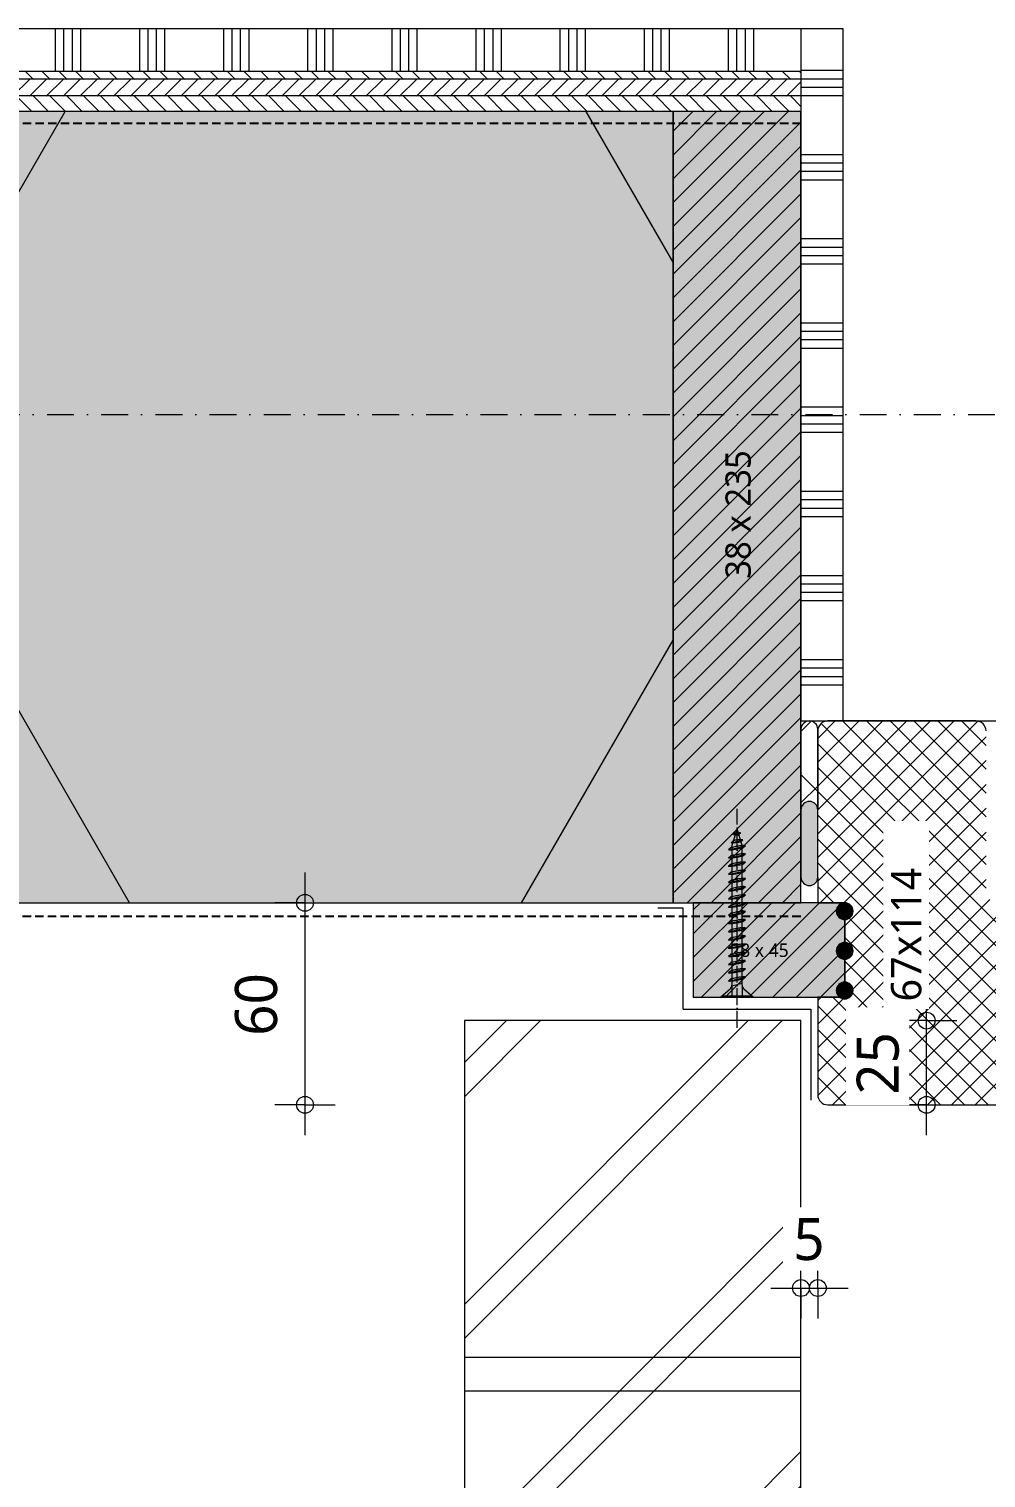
# Model space of a CAD drawing. Header units: millimetres. Extents: x -435 to 27166, y -19117 to 26500.
# Drawn here: x 2577.1 to 2861.5, y 21549.4 to 21979.8 of the extents above; entities that cross this region are included whole.
import ezdxf

# ---------------------------------------------------------------- set-up
doc = ezdxf.new("R2010")
doc.units = ezdxf.units.MM
for name, pattern in [('MV_hartlijn_staal', [6.6, 5, -0.8, 0, -0.8]), ('MV_hidden', [3.75, 2.5, -1.25]), ('MV_stramien', [16, 8, -4, 0, -4])]:
    doc.linetypes.add(name, pattern=pattern)
for name, color, linetype, lineweight in [('A-ANNO-DIMS', 211, 'Continuous', 13), ('A-ANNO-DIMS-5', 211, 'Continuous', 13), ('A-ANNO-NOTE', 131, 'Continuous', 18), ('A-DETL', 90, 'Continuous', 13), ('A-DETL-GENF', 92, 'Continuous', 18), ('A-DETL-MEDM', 33, 'Continuous', 18), ('G-ANNO-TEXT', 231, 'Continuous', 13)]:
    doc.layers.add(name, color=color, linetype=linetype, lineweight=lineweight)
doc.styles.add('Segoe UI', font='segoeui.ttf', dxfattribs={"height": 7.5})
doc.styles.add('Segoe UI_1', font='segoeui.ttf', dxfattribs={"height": 4})
doc.styles.add('Segoe UI_2', font='segoeui.ttf', dxfattribs={"height": 9})
doc.styles.add('Segoe UI_3', font='segoeui.ttf', dxfattribs={"height": 12.5})
doc.dimstyles.new('2_5_mm', dxfattribs={"dimscale": 304.8, "dimtxt": 13.092049, "dimasz": 0.016404, "dimexe": 0.029528, "dimexo": 0.0625, "dimgap": 0.014764, "dimtad": 1, "dimdec": 0, "dimzin": 0, "dimdsep": 46, "dimtxsty": 'Segoe UI_3', "dimblk1": 'DOTBLANK', "dimblk2": 'DOTBLANK', "dimsah": 1, "dimcen": 0.09, "dimdle": 0.029528, "dimazin": 0, "dimtfac": 1, "dimtdec": 4, "dimtix": 1, "dimtmove": 0, "dimatfit": 3, "dimfxl": 0.029528, "dimfxlon": 1, "dimtvp": 1, "dimtfill": 1, "dimtolj": 1, "dimtzin": 0, "dimarcsym": 2})

# ---------------------------------------------------------------- blocks, each defined once
blk = doc.blocks.new('42 isolatie - Type 1-3761706-Details Appartement')
at = {"layer": 'A-DETL-GENF'}
blk.add_hatch(color=256, dxfattribs=at).paths.add_polyline_path([(76.78, 235.8), (0.28, 235.8), (0.28, 0.8), (354.28, 0.8), (354.28, 235.8), (313.98, 235.8)])
at = {"layer": 'A-DETL-GENF', "lineweight": 13}
h = blk.add_hatch(dxfattribs=at)
h.set_pattern_fill('FP_12', color=256, style=0, pattern_type=2)
h.set_pattern_definition([(60, (-1986.72, 235.79), (-203.516, 117.5), []), (120, (-1986.72, 235.79), (-203.516, -117.5), [])])
h.paths.add_polyline_path([(76.78, 235.8), (0.28, 235.8), (0.28, 0.8), (354.28, 0.8), (354.28, 235.8), (313.98, 235.8)])
at = {"layer": 'A-DETL-GENF'}
for p, q in [((354.28, 235.8), (0.28, 235.8)), ((0.28, 235.8), (0.28, 0.8)), ((354.28, 235.8), (0.28, 235.8)), ((354.28, 0.8), (354.28, 235.8)), ((0.28, 0.8), (354.28, 0.8)), ((0.28, 0.8), (354.28, 0.8))]:
    blk.add_line(p, q, dxfattribs=at)
blk = doc.blocks.new('00 hout_rechthoekig_sls - SLS 38x235-4309752-Details Appartement')
at = {"layer": 'A-DETL-GENF', "lineweight": 13}
blk.add_hatch(color=256, dxfattribs=at).paths.add_polyline_path([(235, 0), (235, 38), (0, 38), (0, 0), (181, 0)])
at = {"layer": 'A-DETL-MEDM', "lineweight": 13}
h = blk.add_hatch(dxfattribs=at)
h.set_pattern_fill('FP_14', color=256, style=0, pattern_type=2)
h.set_pattern_definition([(135, (21955.279, -2768.541), (-3.5355339, -3.5355339), [])])
h.paths.add_polyline_path([(235, 0), (235, 38), (0, 38), (0, 0), (181, 0)])
at = {"layer": 'A-DETL-MEDM'}
for p, q in [((181, 38), (0, 38)), ((0, 38), (0, 0)), ((181, 38), (0, 38)), ((207.4, 38), (181, 38)), ((207.4, 38), (181, 38)), ((227.4, 38), (207.4, 38)), ((227.4, 38), (207.4, 38)), ((235, 38), (227.4, 38)), ((235, 38), (227.4, 38)), ((235, 6), (235, 38)), ((235, 6), (235, 38)), ((235, 6), (235, 38)), ((235, 0), (235, 6)), ((235, 0), (235, 6)), ((235, 0), (235, 6)), ((0, 0), (235, 0))]:
    blk.add_line(p, q, dxfattribs=at)
blk = doc.blocks.new('00 hout_rechthoekig_sls - Vuren 28x45-4309751-Details Appartement')
at = {"layer": 'A-DETL-GENF', "lineweight": 13}
blk.add_hatch(color=256, dxfattribs=at).paths.add_polyline_path([(45, 28), (1.56, 28), (1.77, 27.84), (2.17, 27.32), (2.41, 26.72), (2.5, 26.07), (2.41, 25.43), (2.17, 24.82), (1.77, 24.31), (1.25, 23.91), (0.65, 23.66), (0, 23.57), (0, 16.79), (0.65, 16.7), (1.25, 16.45), (1.77, 16.05), (2.17, 15.54), (2.41, 14.93), (2.5, 14.29), (2.41, 13.64), (2.17, 13.04), (1.77, 12.52), (1.25, 12.12), (0.65, 11.87), (0, 11.79), (0, 5), (0.65, 4.91), (1.25, 4.67), (1.77, 4.27), (2.17, 3.75), (2.41, 3.15), (2.5, 2.5), (2.41, 1.85), (2.17, 1.25), (1.77, 0.73), (1.25, 0.33), (0.65, 0.09), (0.44, 0), (45, 0)])
at = {"layer": 'A-DETL-MEDM', "lineweight": 13}
h = blk.add_hatch(dxfattribs=at)
h.set_pattern_fill('FP_18', color=256, style=0, pattern_type=2)
h.set_pattern_definition([(225, (2819.541, 21720.279), (3.5355339, -3.5355339), [])])
h.paths.add_polyline_path([(45, 28), (1.56, 28), (1.77, 27.84), (2.17, 27.32), (2.41, 26.72), (2.5, 26.07), (2.41, 25.43), (2.17, 24.82), (1.77, 24.31), (1.25, 23.91), (0.65, 23.66), (0, 23.57), (0, 16.79), (0.65, 16.7), (1.25, 16.45), (1.77, 16.05), (2.17, 15.54), (2.41, 14.93), (2.5, 14.29), (2.41, 13.64), (2.17, 13.04), (1.77, 12.52), (1.25, 12.12), (0.65, 11.87), (0, 11.79), (0, 5), (0.65, 4.91), (1.25, 4.67), (1.77, 4.27), (2.17, 3.75), (2.41, 3.15), (2.5, 2.5), (2.41, 1.85), (2.17, 1.25), (1.77, 0.73), (1.25, 0.33), (0.65, 0.09), (0.44, 0), (45, 0)])
at = {"layer": 'A-DETL-MEDM'}
for p, q in [((8, 28), (1.56, 28)), ((8, 28), (1.56, 28)), ((45, 28), (8, 28)), ((45, 28), (8, 28)), ((45, 0), (45, 28)), ((45, 0), (45, 28)), ((45, 0), (45, 28)), ((0, 23.57), (0, 16.79)), ((0, 11.79), (0, 5)), ((0, 0), (8, 0)), ((8, 0), (45, 0))]:
    blk.add_line(p, q, dxfattribs=at)
blk = doc.blocks.new('28 schroeven 2D - Verzonken schroef 5_0x50mm-3138919-Details Appartement')
at = {"layer": 'A-DETL-GENF', "linetype": 'MV_hartlijn_staal', "lineweight": 13}
blk.add_line((0, 9.1), (0, -55.9), dxfattribs=at)
at = {"layer": 'A-DETL-GENF', "lineweight": 5}
for p, q in [((-4.9, 0), (4.9, 0)), ((-2.04, -2.4), (-4.9, 0)), ((4.9, 0), (2.04, -2.4)), ((-4.54, -0.3), (4.54, -0.3)), ((-1.5, -4), (1.53, -3.26)), ((-1.5, -3.55), (-1.5, -45)), ((1.5, -45), (1.5, -3.55)), ((2.5, -4.74), (-2.5, -5.9)), ((-2.5, -5.9), (-1.75, -5.26)), ((2.5, -7.17), (-2.5, -8.34)), ((-2.5, -8.34), (-1.75, -7.7)), ((1.75, -5.38), (2.5, -4.74)), ((1.75, -7.81), (2.5, -7.17)), ((2.5, -9.61), (-2.5, -10.77)), ((-2.5, -10.77), (-1.75, -10.13)), ((2.5, -12.05), (-2.5, -13.21)), ((-2.5, -13.21), (-1.75, -12.57)), ((1.75, -10.25), (2.5, -9.61)), ((1.75, -12.69), (2.5, -12.05)), ((2.5, -14.48), (-2.5, -15.65)), ((-2.5, -15.65), (-1.75, -15.01)), ((2.5, -16.92), (-2.5, -18.09)), ((1.75, -15.12), (2.5, -14.48)), ((1.75, -17.56), (2.5, -16.92)), ((-2.5, -18.09), (-1.75, -17.45)), ((2.5, -19.36), (-2.5, -20.52)), ((-2.5, -20.52), (-1.75, -19.88)), ((1.75, -20), (2.5, -19.36)), ((2.5, -21.8), (-2.5, -22.96)), ((-2.5, -22.96), (-1.75, -22.32)), ((2.5, -24.23), (-2.5, -25.4)), ((-2.5, -25.4), (-1.75, -24.76)), ((1.75, -22.44), (2.5, -21.8)), ((1.75, -24.87), (2.5, -24.23)), ((2.5, -26.67), (-2.5, -27.83)), ((-2.5, -27.83), (-1.75, -27.19)), ((2.5, -29.11), (-2.5, -30.27)), ((-2.5, -30.27), (-1.75, -29.63)), ((1.75, -27.31), (2.5, -26.67)), ((1.75, -29.75), (2.5, -29.11)), ((2.5, -31.54), (-2.5, -32.71)), ((-2.5, -32.71), (-1.75, -32.07)), ((2.5, -33.98), (-2.5, -35.15)), ((1.75, -32.18), (2.5, -31.54)), ((1.75, -34.62), (2.5, -33.98)), ((-2.5, -35.15), (-1.75, -34.51)), ((2.5, -36.42), (-2.5, -37.58)), ((-2.5, -37.58), (-1.75, -36.94)), ((1.75, -37.06), (2.5, -36.42)), ((2.5, -38.86), (-2.5, -40.02)), ((-2.5, -40.02), (-1.75, -39.38)), ((2.5, -41.29), (-2.5, -42.46)), ((-2.5, -42.46), (-1.75, -41.82)), ((1.75, -39.5), (2.5, -38.86)), ((1.75, -41.93), (2.5, -41.29)), ((2.5, -43.73), (-2.5, -44.89)), ((-2.5, -44.89), (-1.75, -44.25)), ((1.76, -45.84), (-1.76, -46.66)), ((-1.76, -46.66), (-1.01, -46.02)), ((-1.5, -45), (0, -50)), ((0, -50), (1.5, -45)), ((1.01, -46.48), (1.76, -45.84)), ((1.75, -44.37), (2.5, -43.73)), ((-1.02, -48.71), (-0.27, -48.07)), ((1.02, -48.23), (-1.02, -48.71)), ((0.27, -48.87), (1.02, -48.23))]:
    blk.add_line(p, q, dxfattribs=at)
at = {"layer": 'A-DETL-GENF'}
for p, q in [((-1.5, -3.55), (-1.5, 0)), ((1.5, -3.55), (1.5, 0))]:
    blk.add_line(p, q, dxfattribs=at)
at = {"layer": 'A-DETL-GENF', "lineweight": 5}
for centre, start, end in [((-3, -3.55), 360, 50), ((3, -3.55), 130, 180)]:
    blk.add_arc(centre, 1.5, start, end, dxfattribs=at)
for points in [[(-2.5, -5.9), (-1.83, -6.19), (1.75, -5.38)], [(-2.5, -8.34), (-1.83, -8.63), (1.75, -7.81)], [(-1.75, -5.26), (2.23, -4.46), (2.5, -4.74)], [(-1.75, -7.7), (2.23, -6.9), (2.5, -7.17)], [(-2.5, -10.77), (-1.83, -11.07), (1.75, -10.25)], [(-2.5, -13.21), (-1.83, -13.5), (1.75, -12.69)], [(-1.75, -10.13), (2.23, -9.33), (2.5, -9.61)], [(-1.75, -12.57), (2.23, -11.77), (2.5, -12.05)], [(-2.5, -15.65), (-1.83, -15.94), (1.75, -15.12)], [(-1.75, -15.01), (2.23, -14.21), (2.5, -14.48)], [(-1.75, -17.45), (2.23, -16.64), (2.5, -16.92)], [(-2.5, -18.09), (-1.83, -18.38), (1.75, -17.56)], [(-2.5, -20.52), (-1.83, -20.82), (1.75, -20)], [(-1.75, -19.88), (2.23, -19.08), (2.5, -19.36)], [(-2.5, -22.96), (-1.83, -23.25), (1.75, -22.44)], [(-2.5, -25.4), (-1.83, -25.69), (1.75, -24.87)], [(-1.75, -22.32), (2.23, -21.52), (2.5, -21.8)], [(-1.75, -24.76), (2.23, -23.96), (2.5, -24.23)], [(-2.5, -27.83), (-1.83, -28.13), (1.75, -27.31)], [(-2.5, -30.27), (-1.83, -30.56), (1.75, -29.75)], [(-1.75, -27.19), (2.23, -26.39), (2.5, -26.67)], [(-1.75, -29.63), (2.23, -28.83), (2.5, -29.11)], [(-2.5, -32.71), (-1.83, -33), (1.75, -32.18)], [(-1.75, -32.07), (2.23, -31.27), (2.5, -31.54)], [(-1.75, -34.51), (2.23, -33.7), (2.5, -33.98)], [(-2.5, -35.15), (-1.83, -35.44), (1.75, -34.62)], [(-2.5, -37.58), (-1.83, -37.88), (1.75, -37.06)], [(-1.75, -36.94), (2.23, -36.14), (2.5, -36.42)], [(-2.5, -40.02), (-1.83, -40.31), (1.75, -39.5)], [(-2.5, -42.46), (-1.83, -42.75), (1.75, -41.93)], [(-1.75, -39.38), (2.23, -38.58), (2.5, -38.86)], [(-1.75, -41.82), (2.23, -41.02), (2.5, -41.29)], [(-2.5, -44.89), (-1.83, -45.19), (1.75, -44.37)], [(-1.76, -46.66), (-1.34, -46.87), (1.01, -46.48)], [(-1.75, -44.25), (2.23, -43.45), (2.5, -43.73)], [(-1.01, -46.02), (1.59, -45.65), (1.76, -45.84)], [(-1.02, -48.71), (-0.85, -48.85), (0.27, -48.87)], [(-0.27, -48.07), (0.96, -48.13), (1.02, -48.23)]]:
    blk.add_open_spline(points, degree=2, dxfattribs=at)
blk = doc.blocks.new('Repeating Detail - 00 g lijmbolletje s e-349024-Details Appartement')
at = {"layer": 'A-DETL-GENF'}
for points in [[(-26.07, 0), (-25.99, -0.65), (-25.74, -1.25), (-25.34, -1.77), (-24.82, -2.17), (-24.22, -2.41), (-23.57, -2.5), (-22.93, -2.41), (-22.32, -2.17), (-21.81, -1.77), (-21.41, -1.25), (-21.16, -0.65), (-21.07, 0), (-21.16, 0.65), (-21.41, 1.25), (-21.81, 1.77), (-22.32, 2.17), (-22.93, 2.41), (-23.57, 2.5), (-24.22, 2.41), (-24.82, 2.17), (-25.34, 1.77), (-25.74, 1.25), (-25.99, 0.65)], [(-14.29, 0), (-14.2, -0.65), (-13.95, -1.25), (-13.55, -1.77), (-13.04, -2.17), (-12.43, -2.41), (-11.79, -2.5), (-11.14, -2.41), (-10.54, -2.17), (-10.02, -1.77), (-9.62, -1.25), (-9.37, -0.65), (-9.29, 0), (-9.37, 0.65), (-9.62, 1.25), (-10.02, 1.77), (-10.54, 2.17), (-11.14, 2.41), (-11.79, 2.5), (-12.43, 2.41), (-13.04, 2.17), (-13.55, 1.77), (-13.95, 1.25), (-14.2, 0.65)], [(-2.5, 0), (-2.41, -0.65), (-2.17, -1.25), (-1.77, -1.77), (-1.25, -2.17), (-0.65, -2.41), (0, -2.5), (0.65, -2.41), (1.25, -2.17), (1.77, -1.77), (2.17, -1.25), (2.41, -0.65), (2.5, 0), (2.41, 0.65), (2.17, 1.25), (1.77, 1.77), (1.25, 2.17), (0.65, 2.41), (0, 2.5), (-0.65, 2.41), (-1.25, 2.17), (-1.77, 1.77), (-2.17, 1.25), (-2.41, 0.65)]]:
    blk.add_hatch(color=256, dxfattribs=at).paths.add_polyline_path(points)
for centre, start, end in [((-23.57, 0), 360, 180), ((-23.57, 0), 180, 360), ((-11.79, 0), 360, 180), ((-11.79, 0), 180, 360), ((0, 0), 360, 180), ((0, 0), 180, 360)]:
    blk.add_arc(centre, 2.5, start, end, dxfattribs=at)
blk = doc.blocks.new('DIMBLOCK20-Details Appartement')
at = {"layer": 'A-ANNO-DIMS-5'}
for p, q in [((2843.88, 21651.28), (2843.88, 21694.28)), ((2843.88, 21685.28), (2834.88, 21685.28)), ((2843.88, 21685.28), (2852.88, 21685.28)), ((2843.88, 21660.28), (2834.88, 21660.28)), ((2843.88, 21660.28), (2852.88, 21660.28))]:
    blk.add_line(p, q, dxfattribs=at)
for centre in [(2843.88, 21685.28), (2843.88, 21660.28)]:
    blk.add_circle(centre, 2.5, dxfattribs=at)
at = {"layer": 'A-ANNO-DIMS-5', "color": 0, "insert": (2823.08, 21663.26), "char_height": 12.5, "width": 22.8516, "attachment_point": 1, "rotation": 90, "line_spacing_factor": 1.142579, "style": 'Segoe UI_3', "bg_fill": 3, "box_fill_scale": 1.25, "bg_fill_color": 9, "bg_fill_true_color": 13158600, "bg_fill_transparency": 0}
blk.add_mtext('25', dxfattribs=at)
blk = doc.blocks.new('_DotBlank')
at = {"color": 0, "linetype": 'ByBlock', "lineweight": -2}
blk.add_line((-0.5, 0), (-1, 0), dxfattribs=at)
blk.add_circle((0, 0), 0.5, dxfattribs=at)
blk = doc.blocks.new('DIMBLOCK23-Details Appartement')
at = {"layer": 'A-ANNO-DIMS-5'}
for p, q in [((2806.54, 21605.86), (2806.54, 21614.86)), ((2811.54, 21605.86), (2811.54, 21614.86)), ((2797.54, 21605.86), (2820.54, 21605.86)), ((2806.54, 21605.86), (2806.54, 21596.86)), ((2811.54, 21605.86), (2811.54, 21596.86))]:
    blk.add_line(p, q, dxfattribs=at)
for centre in [(2806.54, 21605.86), (2811.54, 21605.86)]:
    blk.add_circle(centre, 2.5, dxfattribs=at)
at = {"layer": 'A-ANNO-DIMS-5', "color": 0, "insert": (2804.28, 21626.67), "char_height": 12.5, "width": 11.4258, "attachment_point": 1, "line_spacing_factor": 1.142579, "style": 'Segoe UI_3', "bg_fill": 3, "box_fill_scale": 1.25, "bg_fill_color": 9, "bg_fill_true_color": 13158600, "bg_fill_transparency": 0}
blk.add_mtext('5', dxfattribs=at)
blk = doc.blocks.new('DIMBLOCK24-Details Appartement')
at = {"layer": 'A-ANNO-DIMS-5'}
for p, q in [((2659.15, 21651.28), (2659.15, 21729.28)), ((2659.15, 21720.28), (2650.15, 21720.28)), ((2659.15, 21720.28), (2668.15, 21720.28)), ((2659.15, 21660.28), (2650.15, 21660.28)), ((2659.15, 21660.28), (2668.15, 21660.28))]:
    blk.add_line(p, q, dxfattribs=at)
for centre in [(2659.15, 21720.28), (2659.15, 21660.28)]:
    blk.add_circle(centre, 2.5, dxfattribs=at)
at = {"layer": 'A-ANNO-DIMS-5', "color": 0, "insert": (2638.34, 21680.76), "char_height": 12.5, "width": 22.8516, "attachment_point": 1, "rotation": 90, "line_spacing_factor": 1.142579, "style": 'Segoe UI_3', "bg_fill": 3, "box_fill_scale": 1.25, "bg_fill_color": 9, "bg_fill_true_color": 13158600, "bg_fill_transparency": 0}
blk.add_mtext('60', dxfattribs=at)

msp = doc.modelspace()

# ---------------------------------------------------------------- hatches: boundary and pattern name
at = {"layer": 'A-DETL-GENF', "lineweight": 13}
h = msp.add_hatch(dxfattribs=at)
h.set_pattern_fill('FP_15', color=254, style=0, pattern_type=2)
h.set_pattern_definition([(90, (10, 0), (-25, 1e-15), []), (90, (12.5, 0), (-25, 1e-15), []), (90, (15, 0), (-25, 1e-15), []), (90, (17.5, 0), (-25, 1e-15), [])])
h.paths.add_polyline_path([(2806.54, 21967.28), (2806.54, 21979.78), (2376.54, 21979.78), (2376.54, 21967.28)])
h = msp.add_hatch(dxfattribs=at)
h.set_pattern_fill('FP_16', color=254, style=0, pattern_type=2)
h.set_pattern_definition([(0, (0, 10), (0, 25), []), (0, (0, 12.5), (0, 25), []), (0, (0, 15), (0, 25), []), (0, (0, 17.5), (0, 25), [])])
h.paths.add_polyline_path([(2806.54, 21774.28), (2819.04, 21774.28), (2819.04, 21979.78), (2806.54, 21979.78), (2806.54, 21799.07)])
h = msp.add_hatch(dxfattribs=at)
h.set_pattern_fill('FP_11', color=254, style=0, pattern_type=2)
h.set_pattern_definition([(0, (0, 0), (0, 5), [50, 0]), (45, (0, 0), (5.00065916, 0), [7.071, -7.071]), (315, (0, 0), (5.00065916, 0), [7.071, -7.071])])
h.paths.add_polyline_path([(2414.54, 21955.28), (2806.54, 21955.28), (2806.54, 21967.28), (2376.54, 21967.28), (2376.54, 21955.28)])
h = msp.add_hatch(dxfattribs=at)
h.set_pattern_fill('FP_21', color=251, style=0, pattern_type=2)
h.set_pattern_definition([(45, (0, 0), (-10.606602, 10.606602), []), (135, (0, 0), (-10.606602, -10.606602), [])])
h.paths.add_polyline_path([(2806.54, 21747.88), (2806.63, 21748.52), (2806.88, 21749.13), (2807.27, 21749.65), (2807.79, 21750.04), (2808.39, 21750.29), (2809.04, 21750.38), (2809.69, 21750.29), (2810.29, 21750.04), (2810.81, 21749.65), (2811.21, 21749.13), (2811.46, 21748.52), (2811.54, 21747.88), (2811.54, 21771.78), (2811.46, 21772.42), (2811.21, 21773.03), (2810.63, 21773.68), (2810.29, 21773.94), (2809.69, 21774.19), (2809.04, 21774.28), (2808.39, 21774.19), (2807.79, 21773.94), (2807.27, 21773.55), (2806.88, 21773.03), (2806.63, 21772.42), (2806.54, 21771.78), (2806.54, 21748.52)])
h = msp.add_hatch(dxfattribs=at)
h.set_pattern_fill('FP_20', color=250, style=0, pattern_type=2)
h.set_pattern_definition([(45, (0, 0), (-3.5355339, 3.5355339), []), (135, (0, 0), (-3.5355339, -3.5355339), [])])
h.paths.add_polyline_path([(2875.54, 21660.28), (2876.32, 21660.38), (2877.04, 21660.68), (2877.66, 21661.16), (2878.14, 21661.78), (2878.44, 21662.5), (2878.54, 21663.28), (2878.49, 21720.13), (2878.34, 21720.49), (2878.1, 21720.8), (2877.79, 21721.04), (2877.43, 21721.19), (2877.04, 21721.24), (2861.54, 21721.24), (2861.54, 21771.32), (2861.43, 21772.09), (2861.13, 21772.8), (2860.65, 21773.41), (2860.03, 21773.88), (2859.31, 21774.18), (2858.54, 21774.28), (2814.54, 21774.28), (2813.76, 21774.18), (2813.04, 21773.88), (2812.42, 21773.4), (2811.94, 21772.78), (2811.64, 21772.05), (2811.54, 21771.28), (2811.54, 21720.28), (2819.54, 21720.28), (2820.19, 21720.19), (2820.79, 21719.94), (2821.31, 21719.55), (2821.71, 21719.03), (2821.96, 21718.43), (2822.04, 21717.78), (2821.96, 21717.13), (2821.71, 21716.53), (2821.31, 21716.01), (2820.79, 21715.61), (2820.19, 21715.36), (2819.54, 21715.28), (2819.54, 21708.49), (2820.19, 21708.41), (2820.79, 21708.16), (2821.31, 21707.76), (2821.71, 21707.24), (2821.96, 21706.64), (2822.04, 21705.99), (2821.96, 21705.35), (2821.71, 21704.74), (2821.31, 21704.22), (2820.79, 21703.83), (2820.19, 21703.58), (2819.54, 21703.49), (2819.54, 21696.71), (2820.19, 21696.62), (2820.79, 21696.37), (2821.31, 21695.97), (2821.71, 21695.46), (2821.96, 21694.85), (2822.01, 21693.98), (2821.96, 21693.56), (2821.71, 21692.96), (2821.31, 21692.44), (2820.79, 21692.04), (2820.19, 21691.79), (2819.39, 21691.73), (2818.89, 21691.79), (2818.29, 21692.04), (2817.98, 21692.28), (2811.54, 21692.28), (2811.54, 21663.28), (2811.64, 21662.5), (2811.94, 21661.78), (2812.42, 21661.16), (2813.04, 21660.68), (2813.76, 21660.38), (2814.54, 21660.28), (2821.31, 21660.28)])
at = {"layer": 'A-DETL-GENF'}
msp.add_hatch(color=7, dxfattribs=at).paths.add_polyline_path([(2809.04, 21725.38), (2809.69, 21725.46), (2810.29, 21725.71), (2810.81, 21726.11), (2811.21, 21726.63), (2811.46, 21727.23), (2811.54, 21727.88), (2811.54, 21747.88), (2811.46, 21748.52), (2811.21, 21749.13), (2810.63, 21749.78), (2810.29, 21750.04), (2809.69, 21750.29), (2809.04, 21750.38), (2808.39, 21750.29), (2807.79, 21750.04), (2807.27, 21749.65), (2806.88, 21749.13), (2806.63, 21748.52), (2806.54, 21747.88), (2806.54, 21727.88), (2806.63, 21727.23), (2806.88, 21726.63), (2807.27, 21726.11), (2807.79, 21725.71), (2808.39, 21725.46)])
at = {"layer": 'A-DETL-GENF', "lineweight": 13}
h = msp.add_hatch(dxfattribs=at)
h.set_pattern_fill('FP_10', color=57, style=0, pattern_type=2)
h.set_pattern_definition([(45, (0, 0), (-35.92102, 35.92102), []), (45, (10.16, 0), (-35.92102, 35.92102), [])])
h.paths.add_polyline_path([(2376.54, 21255.28), (2806.54, 21255.28), (2806.54, 21685.28), (2706.54, 21685.28), (2706.54, 21355.28), (2476.54, 21355.28), (2476.54, 21685.28), (2376.54, 21685.28), (2376.54, 21406.33)])

# ---------------------------------------------------------------- linework, layer by layer
at = {"layer": 'A-DETL', "lineweight": 18}
for p, q in [((2806.54, 21979.78), (2376.54, 21979.78)), ((2819.04, 21979.78), (2806.54, 21979.78)), ((2806.54, 21979.78), (2806.54, 21774.28)), ((2819.04, 21774.28), (2819.04, 21979.78)), ((2376.54, 21967.28), (2806.54, 21967.28)), ((2806.54, 21774.28), (2814.54, 21774.28)), ((2806.54, 21771.78), (2806.54, 21747.88)), ((2811.54, 21747.88), (2811.54, 21771.78)), ((2806.54, 21747.88), (2806.54, 21727.88)), ((2811.54, 21727.88), (2811.54, 21747.88)), ((2771.54, 21718.66), (2764.03, 21718.66)), ((2771.54, 21688.66), (2771.54, 21718.66)), ((2771.54, 21688.66), (2809.43, 21688.66)), ((2809.43, 21688.66), (2809.43, 21661.61))]:
    msp.add_line(p, q, dxfattribs=at)
at = {"layer": 'A-DETL', "linetype": 'MV_hidden', "lineweight": 25}
for p, q in [((2376.54, 21951.78), (2806.54, 21951.78)), ((2376.47, 21716.28), (2807.54, 21716.28))]:
    msp.add_line(p, q, dxfattribs=at)
at = {"layer": 'A-DETL', "linetype": 'MV_stramien', "lineweight": 18}
msp.add_line((2292.69, 21865.28), (2983, 21865.28), dxfattribs=at)
at = {"layer": 'A-DETL'}
for p, q in [((2811.54, 21771.28), (2811.54, 21747.88)), ((2858.54, 21774.28), (2814.54, 21774.28)), ((2814.54, 21774.28), (2864.54, 21774.28)), ((2811.54, 21727.88), (2811.54, 21720.28)), ((2811.54, 21720.28), (2819.54, 21720.28)), ((2819.54, 21715.28), (2819.54, 21708.49)), ((2819.54, 21703.49), (2819.54, 21696.71)), ((2817.98, 21692.28), (2811.54, 21692.28)), ((2811.54, 21692.28), (2811.54, 21663.28)), ((2706.54, 21685.28), (2706.54, 21355.28)), ((2806.54, 21685.28), (2706.54, 21685.28)), ((2806.54, 21255.28), (2806.54, 21685.28)), ((2814.54, 21660.28), (2875.54, 21660.28)), ((2814.54, 21660.28), (2983, 21660.28)), ((2806.54, 21585.28), (2706.54, 21585.28)), ((2806.54, 21575.28), (2706.54, 21575.28))]:
    msp.add_line(p, q, dxfattribs=at)
at = {"layer": 'A-DETL', "lineweight": 18}
for centre, start, end in [((2809.04, 21771.78), 0, 180), ((2809.04, 21747.88), 0, 180), ((2809.04, 21747.88), 0, 180), ((2809.04, 21727.88), 180, 0)]:
    msp.add_arc(centre, 2.5, start, end, dxfattribs=at)
at = {"layer": 'A-DETL'}
for centre, start, end in [((2814.54, 21771.28), 90, 180), ((2858.54, 21771.28), 0.7512, 90), ((2814.54, 21663.28), 180, 270)]:
    msp.add_arc(centre, 3, start, end, dxfattribs=at)

# ---------------------------------------------------------------- block references
at = {"layer": 'A-DETL-GENF'}
for name, p, rotation in [('42 isolatie - Type 1-3761706-Details Appartement', (2768.82, 21956.08), 180), ('28 schroeven 2D - Verzonken schroef 5_0x50mm-3138919-Details Appartement', (2787.54, 21692.28), 180), ('Repeating Detail - 00 g lijmbolletje s e-349024-Details Appartement', (2819.54, 21717.78), 89.99999999999982)]:
    msp.add_blockref(name, p, dxfattribs=dict(at, rotation=rotation))
at = {"layer": 'A-DETL-MEDM', "lineweight": 13}
for name, p, rotation in [('00 hout_rechthoekig_sls - SLS 38x235-4309752-Details Appartement', (2768.54, 21955.28), 270.0000000000063), ('00 hout_rechthoekig_sls - Vuren 28x45-4309751-Details Appartement', (2819.54, 21720.28), 180)]:
    msp.add_blockref(name, p, dxfattribs=dict(at, rotation=rotation))

# ---------------------------------------------------------------- texts
at = {"layer": 'A-ANNO-NOTE', "lineweight": 13, "insert": (2784.1, 21816.49), "char_height": 7.5, "width": 47.2996, "attachment_point": 1, "rotation": 90, "style": 'Segoe UI'}
msp.add_mtext('38 x 235', dxfattribs=at)
at = {"layer": 'A-ANNO-NOTE', "lineweight": 13, "insert": (2785.5, 21708.19), "char_height": 4, "width": 23.6498, "attachment_point": 1, "style": 'Segoe UI_1'}
msp.add_mtext('28 x 45', dxfattribs=at)

# ---------------------------------------------------------------- next in the draw order: dimensions: what is measured, and where the dimension line sits
at = {"layer": 'A-ANNO-DIMS'}
for base, p1, p2, override, picture, middle in [((2659.15, 21720.28), (2668.15, 21660.28), (2650.15, 21720.28), {"dimpost": '<>', "dimfxl": 62.643011}, 'DIMBLOCK24-Details Appartement', (2648.18, 21690.28)), ((2843.88, 21685.28), (2834.88, 21660.28), (2834.88, 21685.28), {"dimpost": '<>', "dimfxl": 25.000859}, 'DIMBLOCK20-Details Appartement', (2832.92, 21672.78))]:
    dim = msp.add_linear_dim(base=base, p1=p1, p2=p2, angle=90, dimstyle='2_5_mm', override=override, dxfattribs=at)
    dim.commit()
    dim.dimension.update_dxf_attribs({"geometry": picture, "text_midpoint": middle})
dim = msp.add_linear_dim(base=(2811.54, 21605.86), p1=(2806.54, 21614.86), p2=(2811.54, 21614.86), dimstyle='2_5_mm', override={"dimpost": '<>', "dimfxl": 4.999815}, dxfattribs=at)
dim.commit()
dim.dimension.update_dxf_attribs({"geometry": 'DIMBLOCK23-Details Appartement', "text_midpoint": (2809.04, 21616.72)})

# ---------------------------------------------------------------- next in the draw order: texts
at = {"layer": 'G-ANNO-TEXT', "color": 7, "insert": (2833.31, 21690.96), "char_height": 9, "width": 51.308, "attachment_point": 1, "rotation": 90, "style": 'Segoe UI_2', "bg_fill": 3, "box_fill_scale": 1.25, "bg_fill_color": 9, "bg_fill_true_color": 13158600, "bg_fill_transparency": 0}
msp.add_mtext('67x114', dxfattribs=at)

doc.saveas('drawing.dxf')
